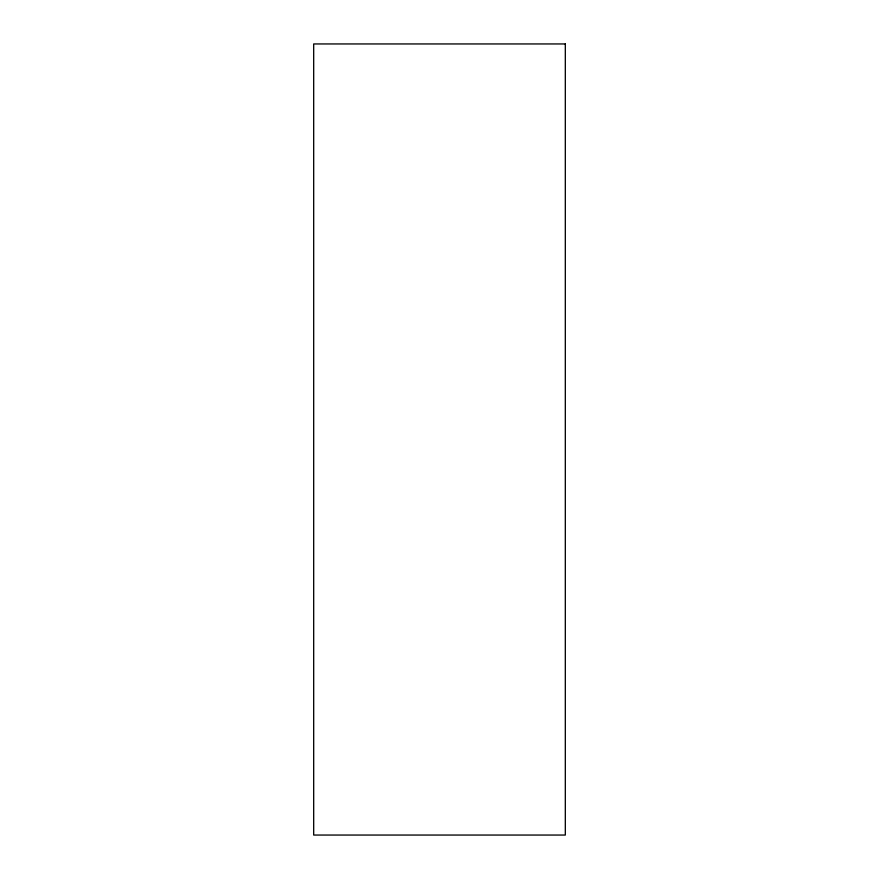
<?xml version="1.0" encoding="UTF-8"?>
<svg xmlns="http://www.w3.org/2000/svg" width="879" height="879" viewBox="0 0 879 879"><rect width="100%" height="100%" fill="white"/><g stroke="black" fill="none" stroke-linecap="round" stroke-linejoin="round"><path stroke-width="1.32" d="M565.318 43.95L313.682 43.95L313.682 835.05L565.318 835.05L565.318 43.95"/></g></svg>
